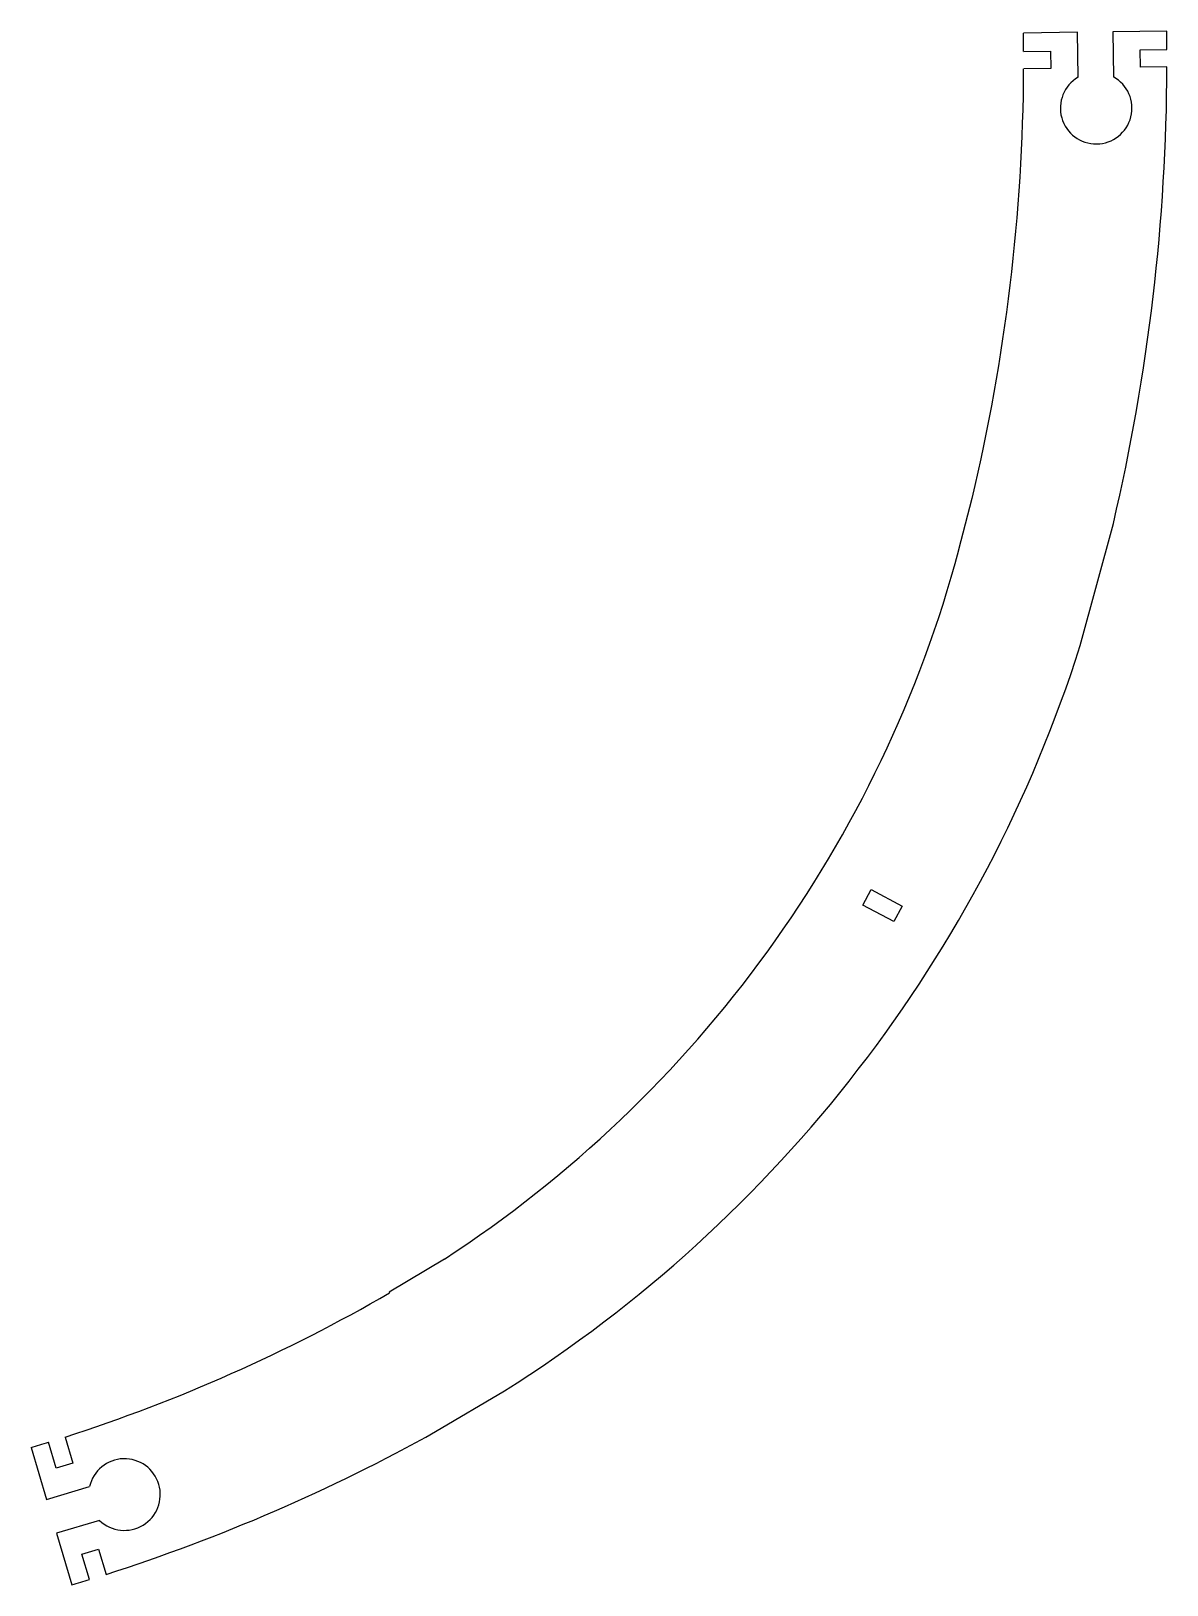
# Model space of a CAD drawing. Header units: millimetres. Extents: x -64 to 64, y -87 to 87.
import ezdxf

# ---------------------------------------------------------------- set-up
doc = ezdxf.new("R2010")
doc.units = ezdxf.units.MM
doc.layers.get('0').update_dxf_attribs({"linetype": 'CONTINUOUS'})

msp = doc.modelspace()

# ---------------------------------------------------------------- linework, layer by layer
for p, q in [((53.6, 86.88), (47.55, 86.79)), ((53.67, 81.84), (53.6, 86.88)), ((63.6, 87.02), (57.55, 86.93)), ((57.55, 86.93), (57.62, 81.89)), ((47.57, 84.74), (50.58, 84.78)), ((50.58, 84.78), (50.6, 82.83)), ((60.62, 84.92), (63.62, 84.97)), ((60.65, 82.97), (60.62, 84.92)), ((50.6, 82.83), (47.57, 82.79)), ((63.62, 83.02), (60.65, 82.97)), ((41.78, 34.65), (40.26, 28.93)), ((53.91, 18.18), (57.62, 31.88)), ((40.26, 28.93), (40.33, 28.91)), ((29.55, -10.87), (30.47, -9.14)), ((30.47, -9.14), (33.96, -11)), ((33.04, -12.72), (29.55, -10.87)), ((33.96, -11), (33.04, -12.72)), ((-17.31, -50.53), (-23.5, -54.25)), ((-23.5, -54.25), (-23.46, -54.32)), ((-18.31, -69.85), (-10.6, -65.29)), ((-60.8, -73.93), (-61.66, -71.04)), ((-59.8, -70.46), (-58.93, -73.37)), ((-63.62, -71.64), (-61.9, -77.44)), ((-58.93, -73.37), (-60.8, -73.93)), ((-61.9, -77.44), (-57.07, -76)), ((-55.94, -79.79), (-60.77, -81.22)), ((-60.77, -81.22), (-59.04, -87.02)), ((-57.94, -83.56), (-56.07, -83.01)), ((-56.07, -83.01), (-55.22, -85.84)), ((-57.08, -86.43), (-57.94, -83.56))]:
    msp.add_line(p, q)
for centre, radius, start, end in [((-164.13, 83.8), 211.7, 0.2537, 0.8085), ((-164.13, 83.8), 227.75, 0.2923, 0.8081), ((-164.13, 83.8), 211.7, 346.5736, 359.7259), ((55.69, 78.38), 4.01, -239.6606, 61.2642), ((-164.13, 83.8), 227.75, 346.8215, 359.8017), ((-92.35, 64.54), 137.37, 303.1073, 344.9675), ((-92.35, 64.54), 153.42, 302.1959, 342.414), ((-116.55, 106.28), 185.62, 287.8006, 300.0975), ((-116.55, 106.28), 185.62, 286.5658, 287.1986), ((-116.55, 106.28), 201.67, 287.7029, 299.1511), ((-53.16, -76.9), 4.01, -133.8889, 167.0359), ((-116.55, 106.28), 201.67, 286.5664, 287.1488)]:
    msp.add_arc(centre, radius, start, end)

doc.saveas('drawing.dxf')
